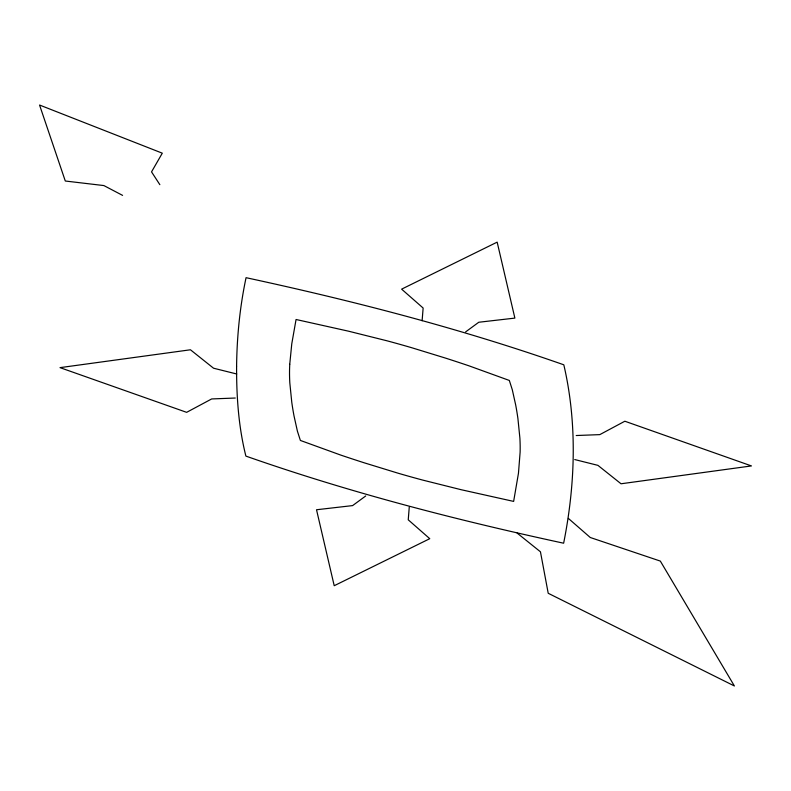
<?xml version="1.0" encoding="UTF-8"?>
<svg xmlns="http://www.w3.org/2000/svg" width="791" height="791" viewBox="0 0 791 791"><rect width="100%" height="100%" fill="white"/><g stroke="black" fill="none" stroke-linecap="round" stroke-linejoin="round"><path stroke-width="1.19" d="M422.117 320.77L423.136 308.035L401.62 289.15L497.163 242.135L514.872 318.101L478.773 322.253L465.632 331.894M409.263 507.071L408.245 519.816L429.76 538.691L334.217 585.716L316.519 509.75L352.608 505.597L365.749 495.947M235.273 398.031L211.672 398.941L186.636 412.338L60.027 367.637L190.453 349.78L213.55 368.21L236.736 373.995M576.214 435.525L599.805 434.625L624.841 421.227L751.45 465.929L621.034 483.776L597.927 465.355L574.741 459.561M122.585 195.377L103.878 185.569L65.297 181.02L39.55 105.025L162.303 153.177L151.536 171.884L159.851 184.679M517.156 533.104L540.451 551.802L548.212 593.28L734.394 685.975L660.327 561.086L590.274 537.504L568.363 518.402M236.598 366.203C236.45 396.35 238.516 426.754 245.882 456.091C349.592 492.506 456.259 520.023 563.637 543.209C575.354 484.646 577.42 423.225 563.815 364.809C460.105 328.384 353.439 300.877 246.06 277.681C239.891 306.77 236.934 336.491 236.598 366.203M289.743 364.275L289.575 368.754A614.943 322.224 6.9 0 0 289.813 382.834L291.77 402.243A960.986 503.541 6.9 0 0 294.025 415.957L297.396 431.125L300.382 440.439L340.862 455.122A960.986 503.541 6.9 0 0 364.176 462.794L397.794 473.117A614.943 322.224 6.9 0 0 422.75 480.097L461.153 489.708L513.636 501.405L518.461 473.255L520.122 452.145A614.943 322.224 6.9 0 0 519.885 438.056L517.927 418.647A960.986 503.541 6.9 0 0 515.673 404.933L512.301 389.765L509.325 380.451L468.836 365.778A960.986 503.541 6.9 0 0 445.521 358.105L411.913 347.783A614.943 322.224 6.9 0 0 386.947 340.792L348.544 331.192L296.061 319.495L291.77 343.838L289.743 364.275"/></g></svg>
